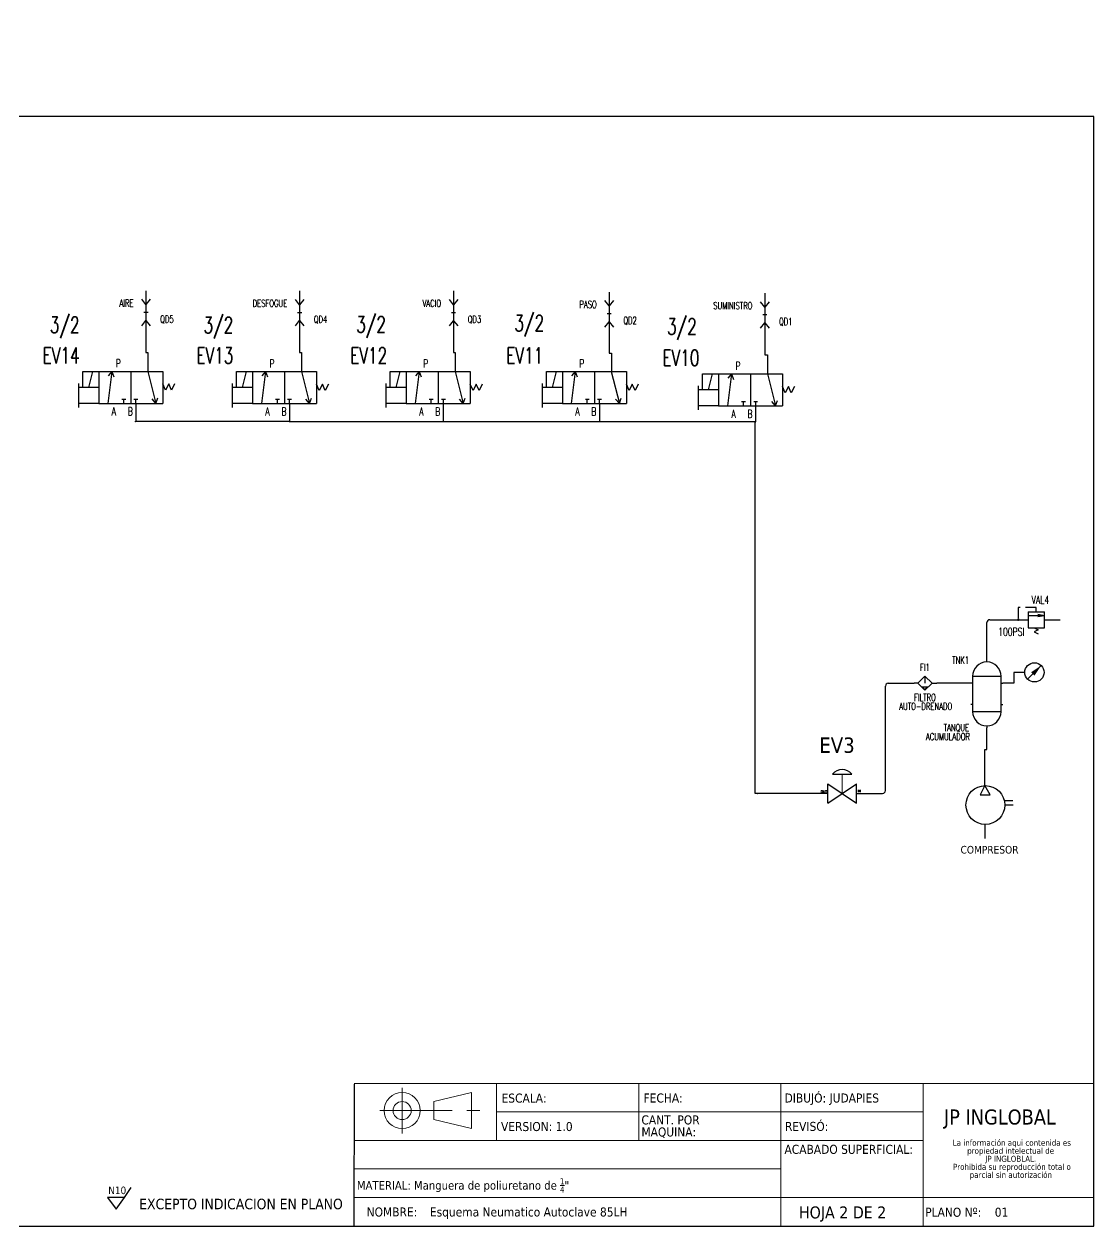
# Model space of a CAD drawing. Header units: millimetres. Extents: x -66 to 265, y 10 to 221.
# Drawn here: x 77 to 265, y 9.9 to 221.3 of the extents above; entities that cross this region are included whole.
import ezdxf
from ezdxf.enums import TextEntityAlignment as Align

# ---------------------------------------------------------------- set-up
doc = ezdxf.new("R2010")
doc.units = ezdxf.units.MM
doc.linetypes.add('CENTERX2', pattern=[20.32, 12.7, -2.54, 2.54, -2.54])
doc.linetypes.add('DASHED', pattern=[0.1875, 0.125, -0.0625])
for name, color, linetype in [('CONTORNO', 179, 'Continuous'), ('DESC', 250, 'Continuous'), ('SYMS', 7, 'Continuous'), ('TAGS', 250, 'Continuous'), ('TERMS', 123, 'Continuous'), ('WIRENO', 250, 'Continuous'), ('WIRES', 7, 'Continuous')]:
    doc.layers.add(name, color=color, linetype=linetype)
doc.styles.add('SLDTEXTSTYLE0', font='tahoma.ttf')
doc.styles.add('SLDTEXTSTYLE1', font='tahomabd.ttf')
doc.styles.get("Standard").update_dxf_attribs({"font": 'tahoma.ttf'})
doc.styles.add('WD', font='romans.shx')

# ---------------------------------------------------------------- blocks, each defined once
blk = doc.blocks.new('SW_NOTE_2')
at = {"layer": 'CONTORNO', "color": 0, "char_height": 1.0583, "attachment_point": 2, "style": 'SLDTEXTSTYLE0'}
for s, insert in [('La información aqui contenida es ', (10.29, 1.34)), ('propiedad intelectual de', (10.08, -0.07)), ('JP INGLOBLAL.', (10.1, -1.48)), ('Prohibida su reproducción total o ', (10.3, -2.89)), ('parcial sin autorización', (10.12, -4.3))]:
    blk.add_mtext(s, dxfattribs=dict(at, insert=insert))
blk = doc.blocks.new('SW_NOTE_4')
at = {"color": 0, "linetype": 'Continuous', "lineweight": 0, "char_height": 1.587, "attachment_point": 1, "style": 'SLDTEXTSTYLE0'}
for s, insert in [('CANT. POR ', (0, 2.02)), ('MAQUINA:', (0, -0.1))]:
    blk.add_mtext(s, dxfattribs=dict(at, insert=insert))
blk = doc.blocks.new('HTK1_AIR_TNK')
for p, q in [((0, 1.125), (0, 1.156)), ((-0.25, 0.875), (0.25, 0.875)), ((-0.25, 0.874), (-0.25, 0.25)), ((0.25, 0.25), (0.25, 0.874)), ((-0.25, 0.75), (-0.281, 0.75)), ((0.25, 0.75), (0.281, 0.75)), ((-0.25, 0.375), (-0.281, 0.375)), ((0.25, 0.25), (-0.25, 0.25)), ((0.25, 0.375), (0.281, 0.375)), ((0, 0), (0, -0.031))]:
    blk.add_line(p, q)
for centre, start, end in [((0, 0.874), 0, 180), ((0, 0.25), 180, 360)]:
    blk.add_arc(centre, 0.25, start, end)
at = {"style": 'WD', "width": 0.7}
for tag, height, p in [('INST', 0.125, (-0.312, 1.406)), ('LOC', 0.125, (-0.312, 1.25)), ('TAG1', 0.125, (-0.312, 1.094)), ('TERM06', 0.0625, (-0.312, 0.781)), ('TERM05', 0.0625, (-0.312, 0.406)), ('DESC1', 0.125, (-0.312, -0.094)), ('DESC2', 0.125, (-0.298, -0.25)), ('DESC3', 0.125, (-0.298, -0.406)), ('WDTAGALT', 0.125, (-0.298, -0.562))]:
    blk.add_attdef(tag, text='', height=height, dxfattribs=at).set_placement(p, align=Align.RIGHT)
at = {"style": 'WD'}
for tag, p, height, flags in [('X2TERM01', (0, 1.156), 0.005, 1), ('X4TERM06', (-0.281, 0.75), 0.005, 1), ('X1TERM02', (0.281, 0.75), 0.005, 1), ('X4TERM05', (-0.281, 0.375), 0.005, 1), ('X1TERM03', (0.281, 0.375), 0.005, 1), ('WDTYPE', (0.062, 0.062), 0.01, 1), ('WDBLKNAM', (0.33, 0), 0.01, 9), ('X8TERM04', (0, -0.031), 0.005, 1), ('FAMILY', (0.332, -0.018), 0.01, 9)]:
    blk.add_attdef(tag, p, '', height=height, dxfattribs=dict(at, flags=flags))
at = {"style": 'WD', "width": 0.7}
for tag, p, height in [('TERM01', (0.031, 1.156), 0.0625), ('TERM02', (0.312, 0.781), 0.0625), ('TERM03', (0.312, 0.406), 0.0625), ('RATING1', (0.312, 0.094), 0.125), ('TERM04', (0.031, -0.094), 0.0625)]:
    blk.add_attdef(tag, p, '', height=height, dxfattribs=at)
at = {"style": 'WD'}
blk.add_attdef('XREF', (0.469, 0), '', height=0.0625, dxfattribs=at)
at = {"linetype": 'Continuous', "style": 'WD', "flags": 9}
for tag, p in [('ASSYCODE', (0.357, -0.099)), ('MFG', (0.355, -0.082)), ('CAT', (0.357, -0.062))]:
    blk.add_attdef(tag, text='', height=0.01, dxfattribs=at).set_placement(p, align=Align.CENTER)
blk = doc.blocks.new('COMPRESOR')
at = {"layer": 'WIRENO'}
for p, q in [((210.79, 124.1), (210.79, 129.04)), ((210.78, 124.02), (209.09, 120.74)), ((212.57, 120.74), (210.78, 124.02)), ((210.78, 124.02), (210.78, 124.02)), ((209.09, 120.74), (212.57, 120.74)), ((217.51, 118.82), (220.61, 118.82)), ((217.65, 117.24), (220.74, 117.24)), ((210.86, 105.46), (210.86, 110.4))]:
    blk.add_line(p, q, dxfattribs=at)
blk.add_circle((210.94, 117.2), 6.82, dxfattribs=at)
blk = doc.blocks.new('HME1_PRESS_M')
blk.add_line((0.036, -0.088), (0.213, 0.089))
blk.add_circle((0.125, 0), 0.125)
blk.add_solid([(0.082, 0.002), (0.126, -0.042), (0.213, 0.089)])
at = {"style": 'WD', "width": 0.7}
for tag, p in [('INST', (0.125, 0.5)), ('LOC', (0.125, 0.344)), ('TAG1', (0.125, 0.188)), ('DESC1', (0.125, -0.344)), ('DESC2', (0.125, -0.5)), ('DESC3', (0.125, -0.656)), ('WDTAGALT', (0.125, -0.812))]:
    blk.add_attdef(tag, text='', height=0.125, dxfattribs=at).set_placement(p, align=Align.CENTER)
blk.add_attdef('TERM01', text='', height=0.0625, dxfattribs=at).set_placement((-0.032, 0.031), align=Align.RIGHT)
at = {"style": 'WD'}
for tag, p, height, flags in [('X4TERM01', (0, 0), 0.005, 1), ('WDTYPE', (0.062, 0.062), 0.01, 1), ('WDBLKNAM', (0.134, 0.001), 0.01, 9), ('X1TERM02', (0.248, 0), 0.005, 1), ('FAMILY', (0.13, -0.035), 0.01, 9)]:
    blk.add_attdef(tag, p, '', height=height, dxfattribs=dict(at, flags=flags))
at = {"style": 'WD', "width": 0.7}
for tag, p, height in [('TERM02', (0.28, 0.031), 0.0625), ('RATING1', (0.281, -0.188), 0.125)]:
    blk.add_attdef(tag, p, '', height=height, dxfattribs=at)
at = {"style": 'WD'}
blk.add_attdef('XREF', text='', height=0.0625, dxfattribs=at).set_placement((-0.031, -0.125), align=Align.RIGHT)
at = {"linetype": 'Continuous', "style": 'WD', "flags": 9}
for tag, p in [('MFG', (0.128, -0.085)), ('ASSYCODE', (0.13, -0.103)), ('CAT', (0.13, -0.066))]:
    blk.add_attdef(tag, p, '', height=0.01, dxfattribs=at)
blk = doc.blocks.new('HGVA1_DIAPHRAGM_VALVE2')
at = {"color": 7, "linetype": 'Continuous', "lineweight": 0, "ltscale": 3.2258}
for p, q in [((-0.25, 0.5), (0.25, 0.5)), ((0, 0), (0, 0.5))]:
    blk.add_line(p, q, dxfattribs=at)
for p, q in [((-0.375, -0.25), (-0.375, 0.25)), ((-0.375, -0.25), (0.375, 0.25)), ((-0.375, 0.25), (0.375, -0.25)), ((0.375, -0.25), (0.375, 0.25))]:
    blk.add_line(p, q)
at = {"ltscale": 25.4, "flags": 128}
blk.add_lwpolyline([(0.25, 0.5, 0.5), (-0.25, 0.5)], format="xyb", close=True, dxfattribs=at)
at = {"style": 'WD', "flags": 1}
for tag, p in [('INST', (-0.469, 0.748)), ('LOC', (-0.469, 0.587)), ('TAG1', (-0.469, 0.378))]:
    blk.add_attdef(tag, text='', height=0.125, dxfattribs=at).set_placement(p, align=Align.RIGHT)
at = {"style": 'WD'}
blk.add_attdef('TERM01', text='', height=0.0625, dxfattribs=at).set_placement((-0.399, 0.018), align=Align.RIGHT)
for tag, p, height in [('X4TERM01', (-0.375, 0), 0.005), ('X1TERM02', (0.375, 0), 0.005), ('TERM02', (0.406, 0.036), 0.0625), ('RATING1', (0.388, -0.162), 0.125), ('DESC1', (0.388, -0.378), 0.125), ('DESC2', (0.388, -0.562), 0.125), ('WDTAGALT', (0.388, -0.907), 0.125), ('DESC3', (0.388, -0.752), 0.125)]:
    blk.add_attdef(tag, p, '', height=height, dxfattribs=at)
blk.add_attdef('XREF', text='', height=0.0625, rotation=0.0625, dxfattribs=at).set_placement((0.518, 0.271), align=Align.TOP_CENTER)
at = {"style": 'WD', "flags": 1}
for tag, p in [('WDTYPE', (-0.154, -0.127)), ('FAMILY', (-0.143, -0.17)), ('CAT', (-0.143, -0.215)), ('MFG', (-0.141, -0.246)), ('ASSYCODE', (-0.113, -0.275))]:
    blk.add_attdef(tag, text='', height=0.01, dxfattribs=at).set_placement(p, align=Align.CENTER)
blk = doc.blocks.new('HFI1_AUTO_DRAIN')
for p, q in [((0.062, 0), (0, 0)), ((0.062, 0), (0.187, -0.125)), ((0.187, 0.125), (0.062, 0)), ((0.313, 0), (0.187, 0.125)), ((0.313, 0), (0.375, 0)), ((0.125, -0.063), (0.25, -0.063)), ((0.141, -0.063), (0.187, -0.109)), ((0.187, -0.125), (0.313, 0)), ((0.187, -0.109), (0.234, -0.063))]:
    blk.add_line(p, q)
at = {"linetype": 'DASHED'}
blk.add_line((0.187, 0.125), (0.187, -0.063), dxfattribs=at)
at = {"style": 'WD', "width": 0.7}
for tag, p in [('INST', (0.182, 0.531)), ('LOC', (0.182, 0.375)), ('TAG1', (0.187, 0.219)), ('DESC1', (0.187, -0.313)), ('DESC2', (0.202, -0.469)), ('DESC3', (0.202, -0.625)), ('WDTAGALT', (0.202, -0.781))]:
    blk.add_attdef(tag, text='', height=0.125, dxfattribs=at).set_placement(p, align=Align.CENTER)
blk.add_attdef('TERM01', text='', height=0.0625, dxfattribs=at).set_placement((0.031, 0.031), align=Align.RIGHT)
at = {"style": 'WD'}
for tag, p, height, flags in [('X4TERM01', (0, 0), 0.005, 1), ('WDBLKNAM', (0.177, 0.063), 0.01, 9), ('FAMILY', (0.176, 0.044), 0.01, 9), ('X1TERM02', (0.375, 0), 0.005, 1)]:
    blk.add_attdef(tag, p, '', height=height, dxfattribs=dict(at, flags=flags))
at = {"flags": 1}
blk.add_attdef('WDTYPE', (0.062, 0.062), '', height=0.01, dxfattribs=at)
at = {"linetype": 'Continuous', "style": 'WD', "flags": 9}
for tag, p in [('CAT', (0.201, 0)), ('ASSYCODE', (0.201, -0.037)), ('MFG', (0.199, -0.019))]:
    blk.add_attdef(tag, text='', height=0.01, dxfattribs=at).set_placement(p, align=Align.CENTER)
at = {"style": 'WD', "width": 0.7}
for tag, p, height in [('TERM02', (0.343, 0.031), 0.0625), ('RATING1', (0.344, -0.156), 0.125)]:
    blk.add_attdef(tag, p, '', height=height, dxfattribs=at)
blk.add_attdef('XREF', text='', height=0.0625).set_placement((0.062, -0.125), align=Align.RIGHT)
blk = doc.blocks.new('HVL1_V_MAX_PRESS')
at = {"linetype": 'DASHED'}
for p, q in [((0.211, 0.141), (0, 0.141)), ((0, 0.141), (0, 0)), ((0.211, 0.094), (0.211, 0.141))]:
    blk.add_line(p, q, dxfattribs=at)
for p, q in [((0, 0), (0.117, 0)), ((0.117, 0.094), (0.117, -0.094)), ((0.117, 0.094), (0.305, 0.094)), ((0.305, 0.047), (0.228, 0.062)), ((0.305, 0.047), (0.228, 0.032)), ((0.305, -0.094), (0.305, 0.094)), ((0.305, 0), (0.492, 0)), ((0.117, -0.094), (0.305, -0.094)), ((0.234, -0.117), (0.187, -0.141)), ((0.187, -0.094), (0.234, -0.117)), ((0.187, -0.141), (0.234, -0.164))]:
    blk.add_line(p, q)
at = {"const_width": 0.015}
blk.add_lwpolyline([(-0.007, 0, 1), (0.007, 0, 1)], format="xyb", close=True, dxfattribs=at)
blk.add_lwpolyline([(0.305, 0.047), (0.117, 0.047), (0.117, 0.047)])
at = {"style": 'WD', "width": 0.7}
for tag, height, p in [('INST', 0.0938, (0.258, 0.422)), ('LOC', 0.0938, (0.258, 0.305)), ('TAG1', 0.0938, (0.258, 0.187)), ('TERM03', 0.0469, (0.211, -0.234))]:
    blk.add_attdef(tag, text='', height=height, dxfattribs=at).set_placement(p, align=Align.CENTER)
blk.add_attdef('XREF', text='', height=0.0625).set_placement((-0.026, 0.15), align=Align.RIGHT)
for tag, height, p in [('TERM01', 0.0469, (-0.023, 0.023)), ('DESC1', 0.0938, (0.07, -0.188)), ('DESC2', 0.0938, (0.07, -0.305)), ('DESC3', 0.0938, (0.07, -0.422)), ('WDTAGALT', 0.0938, (0.07, -0.546))]:
    blk.add_attdef(tag, text='', height=height, dxfattribs=at).set_placement(p, align=Align.RIGHT)
at = {"style": 'WD'}
for tag, p, height, flags in [('X4TERM01', (0, 0), 0.00375, 1), ('X1TERM02', (0.492, 0), 0.00375, 1), ('WDBLKNAM', (0.398, -0.194), 0.0075, 9), ('FAMILY', (0.398, -0.211), 0.0075, 9)]:
    blk.add_attdef(tag, p, '', height=height, dxfattribs=dict(at, flags=flags))
at = {"flags": 1}
blk.add_attdef('WDTYPE', (0.07, 0.062), '', height=0.01, dxfattribs=at)
at = {"style": 'WD', "width": 0.7}
for tag, p, height in [('TERM02', (0.469, 0.023), 0.0469), ('RATING1', (0.352, -0.164), 0.0938)]:
    blk.add_attdef(tag, p, '', height=height, dxfattribs=at)
at = {"linetype": 'Continuous', "style": 'WD', "flags": 9}
for tag, p in [('CAT', (0.398, -0.234)), ('ASSYCODE', (0.398, -0.281)), ('MFG', (0.398, -0.258))]:
    blk.add_attdef(tag, p, '', height=0.0075, dxfattribs=at)
blk = doc.blocks.new('VVL1_3WAY_NC_SOL_SPG_RTRN')
for p, q in [((-0.2263, 0), (-0.1013, 0)), ((-0.2263, -0.125), (-0.2263, 0)), ((-0.1785, -0.125), (-0.1473, 0)), ((-0.1013, 0), (0.3987, 0)), ((-0.1013, 0), (-0.1013, -0.25)), ((0, 0), (-0.0312, -0.25)), ((0, 0), (-0.029, -0.0344)), ((0, 0), (0.0153, -0.0423)), ((0.1487, 0), (0.1487, -0.25)), ((0.2812, 0), (0.3438, -0.25)), ((0.3987, 0), (0.3987, -0.25)), ((-0.2573, -0.2815), (-0.2573, -0.094)), ((-0.1013, -0.125), (-0.2573, -0.125)), ((0.4205, -0.1475), (0.3987, -0.098)), ((0.4449, -0.098), (0.4205, -0.1475)), ((0.4674, -0.1471), (0.4449, -0.098)), ((0.4914, -0.098), (0.4674, -0.1471)), ((-0.1013, -0.25), (-0.2573, -0.25)), ((-0.1013, -0.25), (0.3987, -0.25)), ((0.1092, -0.219), (0.0783, -0.219)), ((0.0938, -0.25), (0.0938, -0.219)), ((0.2046, -0.219), (0.1736, -0.219)), ((0.1891, -0.25), (0.1891, -0.219)), ((0.3438, -0.25), (0.3148, -0.2156)), ((0.3438, -0.25), (0.3591, -0.2077))]:
    blk.add_line(p, q)
at = {"style": 'WD', "width": 0.7}
for tag, p, height in [('DESC1', (0.5938, 0.5312), 0.125), ('DESC2', (0.5938, 0.375), 0.125), ('DESC3', (0.5938, 0.2188), 0.125), ('WDTAGALT', (0.5938, 0.0625), 0.125), ('TERM01', (0.0312, 0.0312), 0.0625), ('TERM02', (0.3125, 0.0312), 0.0625), ('TERM08', (0.5312, -0.1562), 0.0625), ('RATING1', (0.6562, -0.3125), 0.125), ('TERM03', (0, -0.3438), 0.0625), ('TERM04', (0.125, -0.3438), 0.0625), ('TERM05', (0.2188, -0.3438), 0.0625), ('TERM06', (0.375, -0.3438), 0.0625)]:
    blk.add_attdef(tag, p, '', height=height, dxfattribs=at)
for tag, height, p in [('INST', 0.125, (-0.25, 0.375)), ('LOC', 0.125, (-0.25, 0.2188)), ('TAG1', 0.125, (-0.25, 0.0625)), ('TERM07', 0.0625, (-0.3125, -0.1562))]:
    blk.add_attdef(tag, text='', height=height, dxfattribs=at).set_placement(p, align=Align.RIGHT)
at = {"style": 'WD'}
for tag, p, height, flags in [('X2TERM01', (0, 0), 0.005, 1), ('WDTYPE', (0.0625, 0.0625), 0.01, 1), ('X2TERM02', (0.2812, 0), 0.005, 1), ('WDBLKNAM', (-0.0635, -0.0312), 0.01, 9), ('FAMILY', (-0.0625, -0.0625), 0.01, 9), ('X8TERM03', (-0.0312, -0.25), 0.005, 1), ('X8TERM04', (0.0938, -0.25), 0.005, 1), ('X8TERM05', (0.1875, -0.25), 0.005, 1), ('X8TERM06', (0.3438, -0.25), 0.005, 1)]:
    blk.add_attdef(tag, p, '', height=height, dxfattribs=dict(at, flags=flags))
at = {"linetype": 'Continuous', "style": 'WD', "flags": 9}
for tag, p in [('CAT', (-0.0625, -0.0938)), ('ASSYCODE', (-0.0625, -0.1562)), ('MFG', (-0.0625, -0.125))]:
    blk.add_attdef(tag, p, '', height=0.01, dxfattribs=at)
at = {"style": 'WD'}
blk.add_attdef('XREF', text='', height=0.0625, dxfattribs=at).set_placement((-0.0938, -0.375), align=Align.RIGHT)
blk = doc.blocks.new('WDDOT')
for radius in [0.03, 0.0187, 0.00929]:
    blk.add_circle((0, 0), radius)
blk = doc.blocks.new('VVL1_QD')
for p, q in [((0, 0), (0, -0.75)), ((0, -0.244), (-0.074, -0.151)), ((0.074, -0.151), (0, -0.244)), ((0.037, -0.383), (-0.037, -0.383)), ((-0.074, -0.615), (0, -0.523)), ((0, -0.523), (0.074, -0.615))]:
    blk.add_line(p, q)
at = {"style": 'WD'}
for tag, p, height, flags in [('WDBLKNAM', (-0.251, 0.062), 0.01, 9), ('FAMILY', (-0.25, 0.031), 0.01, 9), ('X2TERM01', (0, 0), 0.005, 1), ('WDTYPE', (0.062, 0.062), 0.01, 1), ('X8TERM02', (0, -0.75), 0.005, 1)]:
    blk.add_attdef(tag, p, '', height=height, dxfattribs=dict(at, flags=flags))
at = {"linetype": 'Continuous', "style": 'WD', "flags": 9}
for tag, p in [('CAT', (-0.25, 0)), ('ASSYCODE', (-0.25, -0.062)), ('MFG', (-0.25, -0.031))]:
    blk.add_attdef(tag, p, '', height=0.01, dxfattribs=at)
at = {"style": 'WD', "width": 0.7}
for tag, p, height in [('TERM01', (0.031, 0), 0.0625), ('INST', (0.25, -0.25), 0.125), ('LOC', (0.25, -0.406), 0.125), ('RATING1', (0.219, -0.719), 0.125), ('TAG1', (0.25, -0.562), 0.125), ('TERM02', (0.031, -0.844), 0.0625)]:
    blk.add_attdef(tag, p, '', height=height, dxfattribs=at)
for tag, p in [('DESC1', (-0.219, -0.281)), ('DESC2', (-0.219, -0.438)), ('WDTAGALT', (-0.219, -0.75)), ('DESC3', (-0.219, -0.594))]:
    blk.add_attdef(tag, text='', height=0.125, dxfattribs=at).set_placement(p, align=Align.RIGHT)
at = {"style": 'WD'}
blk.add_attdef('XREF', (0.25, -0.094), '', height=0.0625, dxfattribs=at)

msp = doc.modelspace()

# ---------------------------------------------------------------- hatches: boundary and pattern name
at = {"layer": 'WIRENO'}
h = msp.add_hatch(dxfattribs=at)
h.set_pattern_fill('AR-CONC', color=256)
h.set_pattern_definition([(50, (-135.13, 26.59), (182.185, -15.94), [19.05, -209.55]), (355, (-135.13, 26.6), (-35.24, 191.06), [15.24, -167.64]), (100.45, (-119.95, 25.26), (146.94, 175.12), [16.19, -178.09]), (46.18, (-135.13, 77.4), (271.08, -42.04), [28.57, -314.32]), (96.64, (-112.54, 73.9), (237.4, 247.43), [24.29, -267.14]), (351.18, (-135.13, 77.4), (237.4, 247.43), [22.86, -251.46]), (21, (-109.73, 64.69), (151.614, -102.265), [19.05, -209.55]), (326, (-109.73, 64.7), (61.8, 184.19), [15.24, -167.64]), (71.45, (-97.1, 56.17), (213.42, 81.92), [16.19, -178.09]), (37.5, (-135.13, 26.59), (3.089, 84.555), [0, -165.608, 0, -170.18, 0, -168.275]), (7.5, (-135.13, 26.59), (66.82, 100.18), [0, -97.028, 0, -161.798, 0, -64.135]), (327.5, (-191.77, 26.59), (135.59, -5.729), [0, -63.5, 0, -198.12, 0, -262.89]), (317.5, (-217.17, 26.59), (148.13, 25.426), [0, -82.55, 0, -131.572, 0, -186.69])])
h.paths.add_polyline_path([(6.04, 219.76), (2.98, 219.76), (2.98, 221.25), (0.88, 219.16), (2.98, 217.05), (2.98, 218.26), (6.04, 218.26)])
h.paths.add_polyline_path([(-36.14, 149.05), (-39.21, 149.05), (-39.21, 150.55), (-41.3, 148.45), (-39.21, 146.35), (-39.21, 147.55), (-36.14, 147.55)])
h.paths.add_polyline_path([(-63.13, 165.85), (-64.63, 165.86), (-64.63, 162.79), (-66.13, 162.79), (-64.04, 160.69), (-61.93, 162.79), (-63.13, 162.79)])
h.paths.add_polyline_path([(-59.54, 130.73), (-60.74, 130.73), (-60.74, 133.79), (-62.24, 133.79), (-62.24, 130.73), (-63.74, 130.73), (-61.65, 128.63)])
h.paths.add_polyline_path([(-6.3, 128.32), (-8.41, 126.22), (-7.21, 126.22), (-7.21, 123.15), (-5.7, 123.15), (-5.7, 126.22), (-4.21, 126.22)])
h.paths.add_polyline_path([(71.8, 74.09), (69.7, 76.2), (69.7, 75), (66.64, 75), (66.64, 73.5), (69.7, 73.5), (69.7, 72)])
h.paths.add_polyline_path([(98.67, 123.07), (96.57, 120.98), (98.67, 118.87), (98.67, 120.07), (101.73, 120.07), (101.73, 121.57), (98.67, 121.57)])
h = msp.add_hatch(dxfattribs=at)
h.set_pattern_fill('AR-CONC', color=256, scale=0.5)
h.set_pattern_definition([(50, (94.65, 114.085), (91.09, -7.97), [9.525, -104.775]), (355, (94.65, 114.085), (-17.62, 95.53), [7.62, -83.82]), (100.45, (102.24, 113.42), (73.47, 87.56), [8.095, -89.045]), (46.18, (94.65, 139.49), (135.54, -21.02), [14.29, -157.16]), (96.64, (105.94, 137.73), (118.7, 123.71), [12.14, -133.57]), (351.18, (94.65, 139.49), (118.7, 123.71), [11.43, -125.73]), (21, (107.35, 133.135), (75.81, -51.13), [9.525, -104.775]), (326, (107.35, 133.135), (30.9, 92.09), [7.62, -83.82]), (71.45, (113.66, 128.87), (106.71, 40.96), [8.095, -89.045]), (37.5, (94.647, 114.085), (1.544, 42.278), [0, -82.804, 0, -85.09, 0, -84.1375]), (7.5, (94.647, 114.085), (33.41, 50.09), [0, -48.514, 0, -80.899, 0, -32.0675]), (327.5, (66.326, 114.085), (67.795, -2.864), [0, -31.75, 0, -99.06, 0, -131.445]), (317.5, (53.626, 114.085), (74.065, 12.713), [0, -41.275, 0, -65.786, 0, -93.345])])
h.paths.add_polyline_path([(138.11, 191.67), (141.17, 191.67), (141.18, 193.17), (138.11, 193.17), (138.11, 194.66), (136.01, 192.57), (138.11, 190.46)])
h = msp.add_hatch(dxfattribs=at)
h.set_pattern_fill('AR-CONC', color=256)
h.paths.add_polyline_path([(141.18, 193.17), (138.11, 193.17), (138.11, 194.66), (136.01, 192.57), (138.11, 190.46), (138.11, 191.67), (141.17, 191.67)])
h = msp.add_hatch(dxfattribs=at)
h.set_pattern_fill('ANGLE', color=256)
h.set_pattern_definition([(0, (66.6455, 28.312), (0, 6.985), [5.08, -1.905]), (90, (66.6455, 28.312), (-6.985, 4e-16), [5.08, -1.905])])
h.paths.add_polyline_path([(148.64, 178.36), (146.36, 178.36), (146.36, 177.38), (148.64, 177.38)])
h.paths.add_polyline_path([(148.64, 172.94), (146.36, 172.94), (146.36, 171.97), (148.64, 171.97)])
h = msp.add_hatch(dxfattribs=at)
h.set_pattern_fill('ANGLE', color=256)
h.set_pattern_definition([(0, (0, 0), (0, 6.985), [5.08, -1.905]), (90, (0, 0), (-6.985, 4e-16), [5.08, -1.905])])
h.paths.add_polyline_path([(213.99, 169.78, 1), (212.17, 169.78, 1)])
h = msp.add_hatch(dxfattribs=at)
h.set_pattern_fill('AR-CONC', color=256, scale=0.5)
h.set_pattern_definition([(50, (35.29, 88.97), (91.09, -7.97), [9.525, -104.775]), (355, (35.29, 88.97), (-17.62, 95.53), [7.62, -83.82]), (100.45, (42.88, 88.3), (73.47, 87.56), [8.095, -89.045]), (46.18, (35.29, 114.37), (135.54, -21.02), [14.29, -157.16]), (96.64, (46.59, 112.62), (118.7, 123.71), [12.14, -133.57]), (351.18, (35.3, 114.37), (118.7, 123.71), [11.43, -125.73]), (21, (47.99, 108.02), (75.81, -51.13), [9.525, -104.775]), (326, (47.99, 108.02), (30.9, 92.09), [7.62, -83.82]), (71.45, (54.31, 103.76), (106.71, 40.96), [8.095, -89.045]), (37.5, (35.293, 88.967), (1.544, 42.278), [0, -82.804, 0, -85.09, 0, -84.1375]), (7.5, (35.293, 88.967), (33.41, 50.09), [0, -48.514, 0, -80.899, 0, -32.0675]), (327.5, (6.972, 88.967), (67.795, -2.864), [0, -31.75, 0, -99.06, 0, -131.445]), (317.5, (-5.73, 88.97), (74.065, 12.713), [0, -41.275, 0, -65.786, 0, -93.345])])
h.paths.add_polyline_path([(81.44, 165.13), (81.44, 163.64), (83.53, 165.73), (81.44, 167.84), (81.44, 166.63), (78.37, 166.63), (78.37, 165.13)])
h = msp.add_hatch(dxfattribs=at)
h.set_pattern_fill('AR-CONC', color=256)
h.paths.add_polyline_path([(101.3, 138.28), (101.3, 137.08), (98.24, 137.08), (98.24, 135.57), (101.31, 135.57), (101.31, 134.08), (103.4, 136.17)])
h.paths.add_polyline_path([(97.73, 116.8), (96.23, 116.8), (96.23, 113.73), (94.73, 113.73), (96.82, 111.64), (98.93, 113.73), (97.73, 113.73)])
h.paths.add_polyline_path([(121.65, 101.49), (119.55, 99.4), (121.65, 97.29), (121.65, 98.49), (124.72, 98.49), (124.72, 99.99), (121.65, 99.99)])
h.paths.add_polyline_path([(100.12, 84.73), (98.62, 84.73), (98.62, 81.67), (97.12, 81.67), (99.21, 79.57), (101.32, 81.67), (100.12, 81.67)])
h.paths.add_polyline_path([(204.83, 49.61), (204.83, 48.41), (201.77, 48.41), (201.77, 46.9), (204.83, 46.9), (204.83, 45.41), (206.93, 47.5)])
h.paths.add_polyline_path([(236.86, 94.98), (233.8, 94.98), (233.8, 96.48), (231.7, 94.39), (233.8, 92.28), (233.8, 93.48), (236.86, 93.48)])
h = msp.add_hatch(dxfattribs=at)
h.set_pattern_fill('AR-CONC', color=256, scale=0.5)
h.set_pattern_definition([(50, (52.46, 43.38), (91.09, -7.97), [9.525, -104.775]), (355, (52.46, 43.38), (-17.62, 95.53), [7.62, -83.82]), (100.45, (60.05, 42.714), (73.47, 87.56), [8.095, -89.045]), (46.18, (52.46, 68.78), (135.54, -21.02), [14.29, -157.16]), (96.64, (63.76, 67.03), (118.7, 123.71), [12.14, -133.57]), (351.18, (52.46, 68.78), (118.7, 123.71), [11.43, -125.73]), (21, (65.16, 62.43), (75.81, -51.13), [9.525, -104.775]), (326, (65.16, 62.43), (30.9, 92.09), [7.62, -83.82]), (71.45, (71.48, 58.17), (106.71, 40.96), [8.095, -89.045]), (37.5, (52.46, 43.38), (1.544, 42.278), [0, -82.804, 0, -85.09, 0, -84.1375]), (7.5, (52.46, 43.38), (33.41, 50.09), [0, -48.514, 0, -80.899, 0, -32.0675]), (327.5, (24.14, 43.38), (67.795, -2.864), [0, -31.75, 0, -99.06, 0, -131.445]), (317.5, (11.44, 43.38), (74.065, 12.713), [0, -41.275, 0, -65.786, 0, -93.345])])
h.paths.add_polyline_path([(95.92, 120.96), (98.99, 120.96), (98.99, 122.46), (95.92, 122.46), (95.92, 123.96), (93.83, 121.86), (95.92, 119.76)])
h = msp.add_hatch(dxfattribs=at)
h.set_pattern_fill('AR-CONC', color=256, scale=0.5)
h.set_pattern_definition([(50, (111.784, 24.14), (91.09, -7.97), [9.525, -104.775]), (355, (111.78, 24.14), (-17.62, 95.53), [7.62, -83.82]), (100.45, (119.375, 23.47), (73.47, 87.56), [8.095, -89.045]), (46.18, (111.78, 49.54), (135.54, -21.02), [14.29, -157.16]), (96.64, (123.08, 47.79), (118.7, 123.71), [12.14, -133.57]), (351.18, (111.78, 49.54), (118.7, 123.71), [11.43, -125.73]), (21, (124.484, 43.19), (75.81, -51.13), [9.525, -104.775]), (326, (124.48, 43.19), (30.9, 92.09), [7.62, -83.82]), (71.45, (130.8, 38.93), (106.71, 40.96), [8.095, -89.045]), (37.5, (111.784, 24.138), (1.544, 42.278), [0, -82.804, 0, -85.09, 0, -84.1375]), (7.5, (111.784, 24.138), (33.41, 50.09), [0, -48.514, 0, -80.899, 0, -32.0675]), (327.5, (83.463, 24.138), (67.795, -2.864), [0, -31.75, 0, -99.06, 0, -131.445]), (317.5, (70.763, 24.14), (74.065, 12.713), [0, -41.275, 0, -65.786, 0, -93.345])])
h.paths.add_polyline_path([(155.99, 100.43), (158.09, 102.52), (156.89, 102.52), (156.89, 105.59), (155.39, 105.59), (155.39, 102.52), (153.89, 102.52)])
h = msp.add_hatch(dxfattribs=at)
h.set_pattern_fill('AR-CONC', color=256, scale=0.5)
h.set_pattern_definition([(50, (83.924, 21.13), (91.09, -7.97), [9.525, -104.775]), (355, (83.92, 21.13), (-17.62, 95.53), [7.62, -83.82]), (100.45, (91.515, 20.464), (73.47, 87.56), [8.095, -89.045]), (46.18, (83.92, 46.53), (135.54, -21.02), [14.29, -157.16]), (96.64, (95.22, 44.78), (118.7, 123.71), [12.14, -133.57]), (351.18, (83.92, 46.53), (118.7, 123.71), [11.43, -125.73]), (21, (96.624, 40.18), (75.81, -51.13), [9.525, -104.775]), (326, (96.62, 40.18), (30.9, 92.09), [7.62, -83.82]), (71.45, (102.94, 35.92), (106.71, 40.96), [8.095, -89.045]), (37.5, (83.924, 21.13), (1.544, 42.278), [0, -82.804, 0, -85.09, 0, -84.1375]), (7.5, (83.924, 21.13), (33.41, 50.09), [0, -48.514, 0, -80.899, 0, -32.0675]), (327.5, (55.603, 21.13), (67.795, -2.864), [0, -31.75, 0, -99.06, 0, -131.445]), (317.5, (42.903, 21.13), (74.065, 12.713), [0, -41.275, 0, -65.786, 0, -93.345])])
h.paths.add_polyline_path([(129.43, 99.63), (130.92, 99.63), (128.83, 101.72), (126.72, 99.63), (127.93, 99.63), (127.93, 96.56), (129.43, 96.56)])
h = msp.add_hatch(dxfattribs=at)
h.set_pattern_fill('AR-CONC', color=256, scale=0.5)
h.set_pattern_definition([(50, (190.336, 15.9), (91.09, -7.97), [9.525, -104.775]), (355, (190.34, 15.9), (-17.62, 95.53), [7.62, -83.82]), (100.45, (197.93, 15.24), (73.47, 87.56), [8.095, -89.045]), (46.18, (190.34, 41.3), (135.54, -21.02), [14.29, -157.16]), (96.64, (201.63, 39.55), (118.7, 123.71), [12.14, -133.57]), (351.18, (190.34, 41.3), (118.7, 123.71), [11.43, -125.73]), (21, (203.036, 34.95), (75.81, -51.13), [9.525, -104.775]), (326, (203.04, 34.95), (30.9, 92.09), [7.62, -83.82]), (71.45, (209.35, 30.69), (106.71, 40.96), [8.095, -89.045]), (37.5, (190.336, 15.9), (1.544, 42.278), [0, -82.804, 0, -85.09, 0, -84.1375]), (7.5, (190.336, 15.9), (33.41, 50.09), [0, -48.514, 0, -80.899, 0, -32.0675]), (327.5, (162.015, 15.9), (67.795, -2.864), [0, -31.75, 0, -99.06, 0, -131.445]), (317.5, (149.315, 15.9), (74.065, 12.713), [0, -41.275, 0, -65.786, 0, -93.345])])
h.paths.add_polyline_path([(233.8, 93.48), (236.86, 93.48), (236.86, 94.98), (233.8, 94.98), (233.8, 96.48), (231.7, 94.39), (233.8, 92.28)])
h = msp.add_hatch(dxfattribs=at)
h.set_pattern_fill('AR-CONC', color=256, scale=0.5)
h.set_pattern_definition([(50, (160.04, -29.775), (91.09, -7.97), [9.525, -104.775]), (355, (160.04, -29.78), (-17.62, 95.53), [7.62, -83.82]), (100.45, (167.63, -30.44), (73.47, 87.56), [8.095, -89.045]), (46.18, (160.04, -4.38), (135.54, -21.02), [14.29, -157.16]), (96.64, (171.33, -6.13), (118.7, 123.71), [12.14, -133.57]), (351.18, (160.04, -4.38), (118.7, 123.71), [11.43, -125.73]), (21, (172.74, -10.725), (75.81, -51.13), [9.525, -104.775]), (326, (172.74, -10.73), (30.9, 92.09), [7.62, -83.82]), (71.45, (179.06, -14.99), (106.71, 40.96), [8.095, -89.045]), (37.5, (160.04, -29.775), (1.544, 42.278), [0, -82.804, 0, -85.09, 0, -84.1375]), (7.5, (160.04, -29.775), (33.41, 50.09), [0, -48.514, 0, -80.899, 0, -32.0675]), (327.5, (131.717, -29.775), (67.795, -2.864), [0, -31.75, 0, -99.06, 0, -131.445]), (317.5, (119.02, -29.775), (74.065, 12.713), [0, -41.275, 0, -65.786, 0, -93.345])])
h.paths.add_polyline_path([(204.83, 46.9), (204.83, 45.41), (206.93, 47.5), (204.83, 49.61), (204.83, 48.41), (201.77, 48.41), (201.77, 46.9)])

# ---------------------------------------------------------------- linework, layer by layer
at = {"color": 7, "linetype": 'Continuous'}
for p, q in [((265, 205), (15, 205)), ((265, 10), (265, 205)), ((15, 10), (265, 10))]:
    msp.add_line(p, q, dxfattribs=at)
at = {"color": 7, "linetype": 'CENTERX2', "lineweight": 0}
for p, q in [((265, 51.17), (265, 10)), ((143.43, 34.29), (143.43, 26.3)), ((139.53, 30.32), (157.1, 30.32)), ((134.96, 10), (265, 10))]:
    msp.add_line(p, q, dxfattribs=at)
at = {"color": 7, "linetype": 'Continuous', "lineweight": 30}
msp.add_line((135.02, 34.97), (134.96, 10), dxfattribs=at)
at = {"color": 7, "linetype": 'Continuous', "lineweight": 0}
for p, q in [((265, 35.07), (135, 35.07)), ((160, 35.09), (160, 25.07)), ((185, 35.07), (185, 25.07)), ((210, 35.07), (210, 9.87)), ((235, 35.07), (235, 9.9)), ((155.64, 33.5), (148.97, 31.91)), ((148.97, 31.91), (148.97, 28.74)), ((155.64, 27.15), (155.64, 33.5)), ((235, 30.07), (160, 30.07)), ((148.97, 28.74), (155.64, 27.15)), ((235, 25.07), (134.99, 25.07)), ((210, 20.07), (134.99, 20.07)), ((265, 15.07), (134.99, 15.07))]:
    msp.add_line(p, q, dxfattribs=at)
for radius in [3.18, 1.59]:
    msp.add_circle((143.43, 30.32), radius, dxfattribs=at)
at = {"layer": 'CONTORNO'}
for p, q in [((91.62, 15.07), (93.19, 13.01)), ((94.61, 15.07), (91.62, 15.07)), ((93.19, 13.01), (94.61, 15.07)), ((94.61, 15.07), (95.78, 16.79))]:
    msp.add_line(p, q, dxfattribs=at)
at = {"layer": 'WIRES'}
for p, q in [((98.41, 166.89), (98.41, 163.56)), ((125.41, 166.86), (125.41, 163.52)), ((152.46, 166.85), (152.46, 163.52)), ((179.81, 166.66), (179.81, 163.42)), ((207.16, 166.47), (207.16, 163.12)), ((98.41, 163.56), (98.72, 163.56)), ((98.72, 163.56), (98.72, 160.22)), ((125.41, 163.52), (125.73, 163.52)), ((125.73, 163.52), (125.73, 160.19)), ((152.46, 163.52), (152.75, 163.52)), ((152.75, 163.52), (152.75, 160.19)), ((179.81, 163.42), (180.19, 163.42)), ((180.19, 163.42), (180.19, 160.19)), ((207.16, 163.12), (207.63, 163.12)), ((207.63, 163.12), (207.63, 159.77)), ((96.61, 154.6), (96.61, 151.41)), ((123.62, 154.56), (123.62, 151.37)), ((150.64, 154.56), (150.64, 151.37)), ((178.08, 154.56), (178.08, 151.37)), ((205.52, 154.15), (205.52, 151.37)), ((123.63, 151.41), (96.61, 151.41)), ((150.64, 151.37), (123.62, 151.37)), ((178.08, 151.37), (150.64, 151.37)), ((205.52, 151.37), (178.08, 151.37)), ((205.49, 86.04), (205.49, 151.22)), ((205.52, 151.22), (205.52, 151.37)), ((246.68, 116.58), (251.71, 116.58)), ((246.18, 109.47), (246.18, 116.08)), ((252.85, 107.32), (250.92, 107.32)), ((250.92, 107.32), (250.92, 105.41)), ((228.36, 86.54), (228.36, 104.92)), ((228.86, 105.42), (233.42, 105.42)), ((237.17, 105.42), (237.34, 105.42)), ((237.34, 105.41), (237.38, 105.41)), ((243.37, 105.41), (237.38, 105.41)), ((250.92, 105.41), (248.99, 105.41)), ((246.18, 93.76), (246.18, 97.6)), ((245.84, 89.93), (245.84, 93.76)), ((245.84, 93.76), (246.18, 93.76)), ((218.23, 86.04), (205.49, 86.04)), ((223.29, 86.04), (227.86, 86.04))]:
    msp.add_line(p, q, dxfattribs=at)
for centre, start, end in [((246.68, 116.08), 90, 180), ((228.86, 104.92), 90, 180), ((227.86, 86.54), 270, 0)]:
    msp.add_arc(centre, 0.5, start, end, dxfattribs=at)

# ---------------------------------------------------------------- block references
at = {"color": 7, "linetype": 'Continuous', "lineweight": 0}
msp.add_blockref('SW_NOTE_4', (185.48, 27.45), dxfattribs=at)
at = {"layer": 'CONTORNO', "color": 7}
msp.add_blockref('SW_NOTE_2', (240.28, 23.85), dxfattribs=at)
at = {"layer": 'SYMS'}
ref = msp.add_blockref('VVL1_QD', (98.41, 174.39), dxfattribs=dict(at, xscale=10, yscale=10, zscale=10))
ref.add_attrib('DESC1', 'AIRE', dxfattribs={"layer": 'DESC', "height": 1.25, "style": 'WD', "width": 0.7}).set_placement((96.22, 171.58), align=Align.RIGHT)
ref.add_attrib('TAG1', 'QD5', (100.91, 168.77), dxfattribs={"layer": 'TAGS', "height": 1.25, "style": 'WD', "width": 0.7})
ref = msp.add_blockref('VVL1_QD', (125.41, 174.36), dxfattribs=dict(at, xscale=10, yscale=10, zscale=10))
ref.add_attrib('DESC1', 'DESFOGUE', dxfattribs={"layer": 'DESC', "height": 1.25, "style": 'WD', "width": 0.7}).set_placement((123.23, 171.55), align=Align.RIGHT)
ref.add_attrib('TAG1', 'QD4', (127.91, 168.73), dxfattribs={"layer": 'TAGS', "height": 1.25, "style": 'WD', "width": 0.7})
ref = msp.add_blockref('VVL1_QD', (152.46, 174.35), dxfattribs=dict(at, xscale=10, yscale=10, zscale=10))
ref.add_attrib('DESC1', 'VACIO', dxfattribs={"layer": 'DESC', "height": 1.25, "style": 'WD', "width": 0.7}).set_placement((150.27, 171.54), align=Align.RIGHT)
ref.add_attrib('TAG1', 'QD3', (154.96, 168.73), dxfattribs={"layer": 'TAGS', "height": 1.25, "style": 'WD', "width": 0.7})
ref = msp.add_blockref('VVL1_QD', (179.81, 174.16), dxfattribs=dict(at, xscale=10, yscale=10, zscale=10))
ref.add_attrib('DESC1', 'PASO', dxfattribs={"layer": 'DESC', "height": 1.25, "style": 'WD', "width": 0.7}).set_placement((177.62, 171.35), align=Align.RIGHT)
ref.add_attrib('TAG1', 'QD2', (182.31, 168.54), dxfattribs={"layer": 'TAGS', "height": 1.25, "style": 'WD', "width": 0.7})
ref = msp.add_blockref('VVL1_QD', (207.16, 173.97), dxfattribs=dict(at, xscale=10, yscale=10, zscale=10))
ref.add_attrib('DESC1', 'SUMINISTRO', dxfattribs={"layer": 'DESC', "height": 1.25, "style": 'WD', "width": 0.7}).set_placement((204.97, 171.16), align=Align.RIGHT)
ref.add_attrib('TAG1', 'QD1', (209.66, 168.35), dxfattribs={"layer": 'TAGS', "height": 1.25, "style": 'WD', "width": 0.7})
ref = msp.add_blockref('VVL1_3WAY_NC_SOL_SPG_RTRN', (92.39, 160.22), dxfattribs=dict(at, xscale=22.5, yscale=22.5, zscale=22.5))
ref.add_attrib('TERM03', 'A', (92.39, 152.49), dxfattribs={"layer": 'TERMS', "height": 1.41, "style": 'WD', "width": 0.7})
ref.add_attrib('TERM04', 'B', (95.2, 152.49), dxfattribs={"layer": 'TERMS', "height": 1.41, "style": 'WD', "width": 0.7})
ref.add_attrib('TERM01', 'P', (93.09, 160.93), dxfattribs={"layer": 'TERMS', "height": 1.41, "style": 'WD', "width": 0.7})
ref.add_attrib('TAG1', 'EV14', dxfattribs={"layer": 'TAGS', "height": 2.812, "style": 'WD', "width": 0.7}).set_placement((86.76, 161.63), align=Align.RIGHT)
ref.add_attrib('DESC1', '3/2', (81.51, 166.98), dxfattribs={"layer": 'DESC', "height": 2.812, "style": 'WD', "width": 0.7})
ref = msp.add_blockref('VVL1_3WAY_NC_SOL_SPG_RTRN', (119.4, 160.19), dxfattribs=dict(at, xscale=22.5, yscale=22.5, zscale=22.5))
ref.add_attrib('TERM03', 'A', (119.4, 152.45), dxfattribs={"layer": 'TERMS', "height": 1.41, "style": 'WD', "width": 0.7})
ref.add_attrib('TERM04', 'B', (122.21, 152.45), dxfattribs={"layer": 'TERMS', "height": 1.41, "style": 'WD', "width": 0.7})
ref.add_attrib('TERM01', 'P', (120.1, 160.89), dxfattribs={"layer": 'TERMS', "height": 1.41, "style": 'WD', "width": 0.7})
ref.add_attrib('TAG1', 'EV13', dxfattribs={"layer": 'TAGS', "height": 2.812, "style": 'WD', "width": 0.7}).set_placement((113.77, 161.59), align=Align.RIGHT)
ref.add_attrib('DESC1', '3/2', (108.52, 166.94), dxfattribs={"layer": 'DESC', "height": 2.812, "style": 'WD', "width": 0.7})
ref = msp.add_blockref('VVL1_3WAY_NC_SOL_SPG_RTRN', (146.42, 160.19), dxfattribs=dict(at, xscale=22.5, yscale=22.5, zscale=22.5))
ref.add_attrib('TERM03', 'A', (146.42, 152.45), dxfattribs={"layer": 'TERMS', "height": 1.41, "style": 'WD', "width": 0.7})
ref.add_attrib('TERM04', 'B', (149.23, 152.45), dxfattribs={"layer": 'TERMS', "height": 1.41, "style": 'WD', "width": 0.7})
ref.add_attrib('TERM01', 'P', (147.12, 160.89), dxfattribs={"layer": 'TERMS', "height": 1.41, "style": 'WD', "width": 0.7})
ref.add_attrib('TAG1', 'EV12', dxfattribs={"layer": 'TAGS', "height": 2.812, "style": 'WD', "width": 0.7}).set_placement((140.8, 161.59), align=Align.RIGHT)
ref.add_attrib('DESC1', '3/2', (135.35, 167.06), dxfattribs={"layer": 'DESC', "height": 2.812, "style": 'WD', "width": 0.7})
ref = msp.add_blockref('VVL1_3WAY_NC_SOL_SPG_RTRN', (173.86, 160.19), dxfattribs=dict(at, xscale=22.5, yscale=22.5, zscale=22.5))
ref.add_attrib('TERM03', 'A', (173.86, 152.45), dxfattribs={"layer": 'TERMS', "height": 1.41, "style": 'WD', "width": 0.7})
ref.add_attrib('TERM04', 'B', (176.67, 152.45), dxfattribs={"layer": 'TERMS', "height": 1.41, "style": 'WD', "width": 0.7})
ref.add_attrib('TERM01', 'P', (174.56, 160.89), dxfattribs={"layer": 'TERMS', "height": 1.41, "style": 'WD', "width": 0.7})
ref.add_attrib('TAG1', 'EV11', dxfattribs={"layer": 'TAGS', "height": 2.812, "style": 'WD', "width": 0.7}).set_placement((168.23, 161.59), align=Align.RIGHT)
ref.add_attrib('DESC1', '3/2', (163.15, 167.29), dxfattribs={"layer": 'DESC', "height": 2.812, "style": 'WD', "width": 0.7})
ref = msp.add_blockref('VVL1_3WAY_NC_SOL_SPG_RTRN', (201.3, 159.77), dxfattribs=dict(at, xscale=22.5, yscale=22.5, zscale=22.5))
ref.add_attrib('TERM03', 'A', (201.3, 152.04), dxfattribs={"layer": 'TERMS', "height": 1.41, "style": 'WD', "width": 0.7})
ref.add_attrib('TERM04', 'B', (204.11, 152.04), dxfattribs={"layer": 'TERMS', "height": 1.41, "style": 'WD', "width": 0.7})
ref.add_attrib('TERM01', 'P', (202, 160.48), dxfattribs={"layer": 'TERMS', "height": 1.41, "style": 'WD', "width": 0.7})
ref.add_attrib('TAG1', 'EV10', dxfattribs={"layer": 'TAGS', "height": 2.812, "style": 'WD', "width": 0.7}).set_placement((195.67, 161.18), align=Align.RIGHT)
ref.add_attrib('DESC1', '3/2', (189.98, 166.71), dxfattribs={"layer": 'DESC', "height": 2.812, "style": 'WD', "width": 0.7})
for name, p, xscale, yscale, zscale in [('WDDOT', (96.61, 151.41), 1.5, 1.5, 1.5), ('WDDOT', (123.62, 151.37), 1.5, 1.5, 1.5), ('WDDOT', (150.64, 151.37), 1.5, 1.5, 1.5), ('WDDOT', (178.08, 151.37), 1.5, 1.5, 1.5), ('HME1_PRESS_M', (252.85, 107.32), 13.5, 13.5, 13.5)]:
    msp.add_blockref(name, p, dxfattribs=dict(at, xscale=xscale, yscale=yscale, zscale=zscale))
for p in [(205.52, 151.37), (205.86, 86.04)]:
    msp.add_blockref('WDDOT', p, dxfattribs=at)
ref = msp.add_blockref('HVL1_V_MAX_PRESS', (251.71, 116.58), dxfattribs=dict(at, xscale=15, yscale=15, zscale=15))
ref.add_attrib('DESC1', '100PSI', dxfattribs={"layer": 'DESC', "height": 1.406, "style": 'WD', "width": 0.7}).set_placement((252.77, 113.76), align=Align.RIGHT)
ref.add_attrib('TAG1', 'VAL4', dxfattribs={"layer": 'TAGS', "height": 1.406, "style": 'WD', "width": 0.7}).set_placement((255.58, 119.39), align=Align.CENTER)
ref = msp.add_blockref('HTK1_AIR_TNK', (246.18, 97.91), dxfattribs=dict(at, xscale=10, yscale=10, zscale=10))
ref.add_attrib('DESC1', 'TANQUE', dxfattribs={"layer": 'DESC', "height": 1.25, "style": 'WD', "width": 0.7}).set_placement((243.06, 96.97), align=Align.RIGHT)
ref.add_attrib('DESC2', 'ACUMULADOR', dxfattribs={"layer": 'DESC', "height": 1.25, "style": 'WD', "width": 0.7}).set_placement((243.2, 95.41), align=Align.RIGHT)
ref.add_attrib('TAG1', 'TNK1', dxfattribs={"layer": 'TAGS', "height": 1.25, "style": 'WD', "width": 0.7}).set_placement((243.06, 108.85), align=Align.RIGHT)
ref = msp.add_blockref('HFI1_AUTO_DRAIN', (233.42, 105.42), dxfattribs=dict(at, xscale=10, yscale=10, zscale=10))
ref.add_attrib('DESC2', 'AUTO-DRENADO', dxfattribs={"layer": 'DESC', "height": 1.25, "style": 'WD', "width": 0.7}).set_placement((235.44, 100.73), align=Align.CENTER)
ref.add_attrib('DESC1', 'FILTRO', dxfattribs={"layer": 'DESC', "height": 1.25, "style": 'WD', "width": 0.7}).set_placement((235.3, 102.29), align=Align.CENTER)
ref.add_attrib('TAG1', 'FI1', dxfattribs={"layer": 'TAGS', "height": 1.25, "style": 'WD', "width": 0.7}).set_placement((235.3, 107.6), align=Align.CENTER)
ref = msp.add_blockref('HGVA1_DIAPHRAGM_VALVE2', (220.76, 86.04), dxfattribs=dict(at, xscale=6.749999999999999, yscale=6.749999999999999, zscale=6.749999999999999))
ref.add_attrib('TERM01', 'OUT', dxfattribs={"layer": 'TERMS', "height": 0.422, "style": 'WD'}).set_placement((218.07, 86.16), align=Align.RIGHT)
ref.add_attrib('TERM02', 'IN', (223.5, 86.28), dxfattribs={"layer": 'TERMS', "height": 0.422, "style": 'WD'})
at = {"layer": 'WIRENO', "xscale": 0.5, "yscale": 0.5, "zscale": 0.5}
msp.add_blockref('COMPRESOR', (140.45, 25.41), dxfattribs=at)

# ---------------------------------------------------------------- texts
at = {"attachment_point": 1}
for s, width, insert, char_height in [('\\A1;EV3', 4.8749, (216.74, 95.88), 2.7), ('\\A1;COMPRESOR', 35.722, (241.56, 76.83), 1.35)]:
    msp.add_mtext_dynamic_manual_height_columns(s, width=width, gutter_width=1, heights=[0], dxfattribs=dict(at, insert=insert, char_height=char_height))
at = {"color": 7, "linetype": 'Continuous', "lineweight": 0, "attachment_point": 1, "style": 'SLDTEXTSTYLE0'}
for s, insert, char_height in [('ESCALA:', (160.9, 33.3), 1.587), ('FECHA:', (185.85, 33.32), 1.587), ('VERSION: 1.0', (160.8, 28.31), 1.5875), ('REVISÓ:', (210.7, 28.33), 1.587), ('\\A1;MATERIAL: Manguera de poliuretano de {\\H0.7x;\\S1/4;}"', (135.47, 18.43), 1.5), ('HOJA 2 DE 2', (213.16, 13.48), 2.1167), ('PLANO Nº:    01', (235.35, 13.25), 1.5875)]:
    msp.add_mtext(s, dxfattribs=dict(at, insert=insert, char_height=char_height))
at = {"color": 7, "linetype": 'Continuous', "lineweight": 0, "insert": (135.6, 13.29), "char_height": 1.5875, "width": 77.536, "attachment_point": 1, "style": 'SLDTEXTSTYLE0'}
msp.add_mtext('\\pi-4.7625,l6.35,t12.7;NOMBRE:^IEsquema Neumatico Autoclave 85LH', dxfattribs=at)
at = {"layer": 'CONTORNO', "color": 7, "style": 'SLDTEXTSTYLE0'}
for s, insert, char_height, attachment_point in [('DIBUJÓ: JUDAPIES', (210.63, 33.32), 1.5875, 1), ('ACABADO SUPERFICIAL:', (210.62, 24.3), 1.5875, 1), ('EXCEPTO INDICACION EN PLANO', (133, 14.83), 1.8521, 3)]:
    msp.add_mtext(s, dxfattribs=dict(at, insert=insert, char_height=char_height, attachment_point=attachment_point))
at = {"layer": 'CONTORNO', "attachment_point": 1}
for s, insert, char_height, style in [('JP INGLOBAL', (238.63, 30.51), 2.6458, 'SLDTEXTSTYLE1'), ('N10', (91.78, 16.96), 1.323, 'SLDTEXTSTYLE0')]:
    msp.add_mtext(s, dxfattribs=dict(at, insert=insert, char_height=char_height, style=style))

doc.saveas('drawing.dxf')
